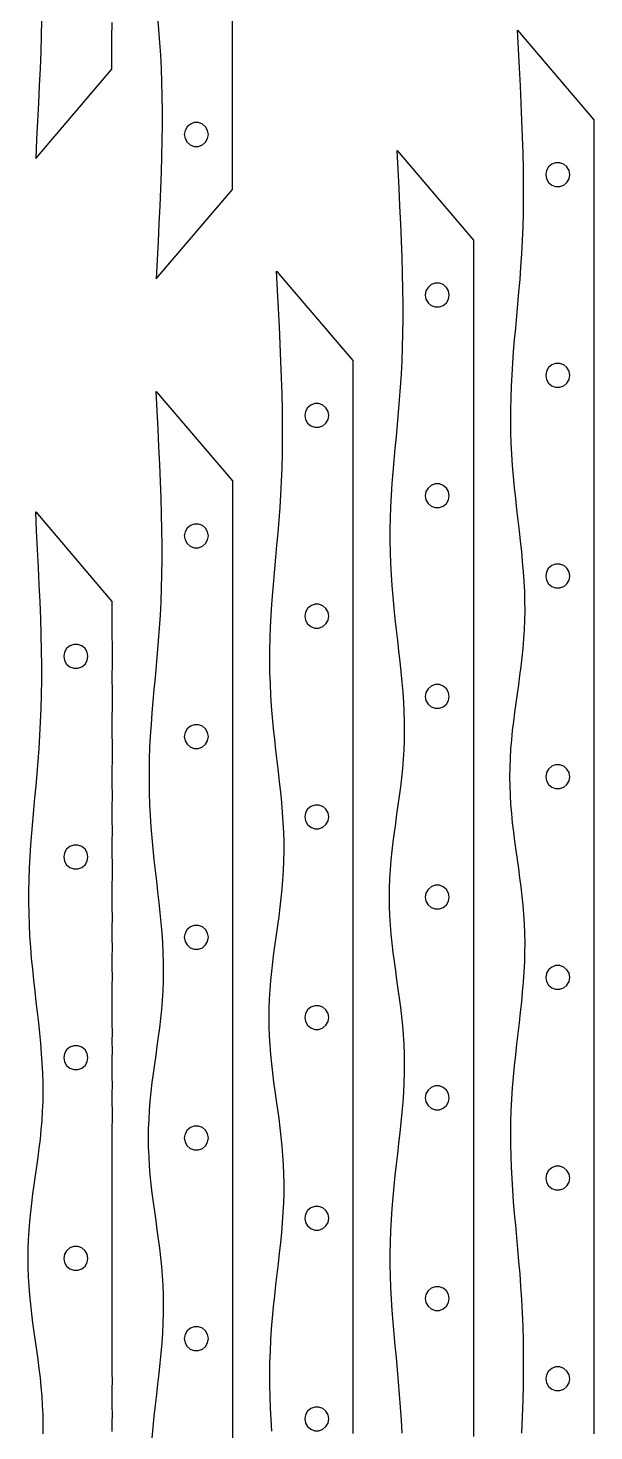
# Model space of a CAD drawing. Header units: metres. Extents: x 28 to 1492, y 12 to 1398.
# Drawn here: x 538.1 to 679, y 277 to 626.5 of the extents above; entities that cross this region are included whole.
import ezdxf

# ---------------------------------------------------------------- set-up
doc = ezdxf.new("R2010")
doc.units = ezdxf.units.M

msp = doc.modelspace()

# ---------------------------------------------------------------- linework, layer by layer
for points in [[(570.35, 629.22), (570.61, 626.12), (570.84, 622.96), (571.05, 619.73), (571.22, 616.42), (571.35, 613.04), (571.44, 609.56), (571.49, 605.98), (571.49, 602.3), (571.45, 598.52), (571.36, 594.62), (571.24, 590.6), (571.08, 586.47), (570.9, 582.22), (570.69, 577.84), (570.47, 573.35), (570.24, 568.74), (570, 564.01), (589, 586.31), (589, 590.27), (589, 594.15), (589.01, 597.94), (589.01, 601.64), (589, 605.26), (589.01, 608.8), (589.01, 612.26), (589, 615.66), (589, 618.99), (589.01, 622.25), (589.01, 625.45), (589, 628.6)], [(541.45, 628.52), (541.36, 624.62), (541.24, 620.6), (541.08, 616.47), (540.9, 612.22), (540.69, 607.84), (540.47, 603.35), (540.24, 598.74), (540, 594.01), (559, 616.31), (559, 620.27), (559, 624.15), (559.01, 627.94)], [(661.08, 276.47), (661.24, 280.6), (661.36, 284.62), (661.45, 288.52), (661.49, 292.3), (661.49, 295.98), (661.44, 299.56), (661.35, 303.04), (661.22, 306.42), (661.05, 309.73), (660.84, 312.96), (660.61, 316.12), (660.35, 319.22), (660.08, 322.27), (659.81, 325.28), (659.53, 328.24), (659.27, 331.18), (659.02, 334.09), (658.8, 336.98), (658.61, 339.86), (658.46, 342.72), (658.36, 345.57), (658.3, 348.41), (658.3, 351.24), (658.34, 354.06), (658.43, 356.88), (658.58, 359.67), (658.76, 362.46), (658.99, 365.22), (659.25, 367.97), (659.53, 370.69), (659.83, 373.39), (660.14, 376.06), (660.44, 378.7), (660.74, 381.31), (661.02, 383.88), (661.26, 386.42), (661.48, 388.93), (661.65, 391.4), (661.77, 393.85), (661.84, 396.26), (661.86, 398.64), (661.82, 401), (661.73, 403.34), (661.58, 405.66), (661.39, 407.97), (661.16, 410.26), (660.89, 412.54), (660.6, 414.82), (660.28, 417.1), (659.96, 419.37), (659.64, 421.65), (659.32, 423.93), (659.03, 426.21), (658.77, 428.5), (658.54, 430.8), (658.35, 433.09), (658.22, 435.4), (658.13, 437.7), (658.1, 440), (658.13, 442.3), (658.22, 444.6), (658.35, 446.91), (658.54, 449.2), (658.77, 451.5), (659.03, 453.79), (659.32, 456.07), (659.64, 458.35), (659.96, 460.63), (660.28, 462.9), (660.6, 465.18), (660.89, 467.46), (661.16, 469.74), (661.39, 472.03), (661.58, 474.34), (661.73, 476.66), (661.82, 479), (661.86, 481.36), (661.84, 483.74), (661.77, 486.15), (661.65, 488.6), (661.48, 491.07), (661.26, 493.58), (661.02, 496.12), (660.74, 498.69), (660.44, 501.3), (660.14, 503.94), (659.83, 506.61), (659.53, 509.31), (659.25, 512.03), (658.99, 514.78), (658.76, 517.54), (658.58, 520.33), (658.43, 523.12), (658.34, 525.94), (658.3, 528.76), (658.3, 531.59), (658.36, 534.43), (658.46, 537.28), (658.61, 540.14), (658.8, 543.02), (659.02, 545.91), (659.27, 548.82), (659.53, 551.76), (659.81, 554.72), (660.08, 557.73), (660.35, 560.78), (660.61, 563.88), (660.84, 567.04), (661.05, 570.27), (661.22, 573.58), (661.35, 576.96), (661.44, 580.44), (661.49, 584.02), (661.49, 587.7), (661.45, 591.48), (661.36, 595.38), (661.24, 599.4), (661.08, 603.53), (660.9, 607.78), (660.69, 612.16), (660.47, 616.65), (660.24, 621.26), (660, 625.99), (679, 603.69), (679, 599.73), (679, 595.85), (679.01, 592.06), (679.01, 588.36), (679, 584.74), (679.01, 581.2), (679.01, 577.74), (679, 574.34), (679, 571.01), (679.01, 567.75), (679.01, 564.55), (679, 561.4), (679, 558.32), (679.01, 555.29), (679, 552.31), (679, 549.38), (679.01, 546.49), (679, 543.66), (679, 540.86), (679.01, 538.11), (679.01, 535.4), (679, 532.73), (679, 530.09), (679, 527.49), (679.01, 524.93), (679, 522.39), (679, 519.89), (679.01, 517.42), (679, 514.98), (679, 512.56), (679.01, 510.17), (679, 507.8), (679, 505.46), (679, 503.14), (679, 500.84), (679, 498.57), (679.01, 496.31), (679, 494.07), (679.01, 491.85), (679, 489.65), (679, 487.47), (679, 485.3), (679.01, 483.14), (679, 481), (679, 478.87), (679.01, 476.76), (679.01, 474.65), (679, 472.56), (679, 470.47), (679, 468.4), (679, 466.33), (679, 464.28), (679, 462.23), (679, 460.19), (679, 458.15), (679, 456.12), (679, 454.09), (679, 452.07), (679, 450.05), (679, 448.04), (679, 446.02), (679, 444.01), (679, 442), (679, 440), (679, 438), (679, 435.99), (679, 433.98), (679, 431.96), (679, 429.95), (679, 427.93), (679, 425.91), (679, 423.88), (679, 421.85), (679, 419.81), (679, 417.77), (679, 415.72), (679, 413.67), (679, 411.6), (679.01, 409.53), (679, 407.44), (679, 405.35), (679, 403.24), (679.01, 401.13), (679, 399), (679, 396.86), (679, 394.7), (679, 392.53), (679, 390.35), (679, 388.15), (679, 385.93), (679, 383.69), (679, 381.43), (679, 379.16), (679, 376.86), (679, 374.54), (679, 372.2), (679, 369.83), (679, 367.44), (679, 365.02), (679, 362.58), (679, 360.11), (679, 357.61), (679, 355.07), (679, 352.51), (679, 349.91), (679, 347.27), (679, 344.6), (679, 341.89), (679, 339.14), (679, 336.34), (679, 333.51), (679, 330.62), (679, 327.69), (679, 324.71), (679, 321.68), (679, 318.6), (679, 315.45), (679, 312.25), (679, 308.99), (679, 305.66), (679, 302.26), (679, 298.8), (679, 295.26), (679, 291.64), (679.01, 287.94), (679, 284.15), (679, 280.27), (679.01, 276.31)], [(583, 600), (582.81, 601.02), (582.29, 601.92), (581.5, 602.59), (580.52, 602.95), (579.48, 602.95), (578.51, 602.59), (577.71, 601.92), (577.19, 601.02), (577, 600), (577.19, 598.98), (577.71, 598.08), (578.5, 597.41), (579.48, 597.05), (580.52, 597.05), (581.5, 597.41), (582.29, 598.08), (582.81, 598.98), (583, 600)], [(631.22, 276.42), (631.05, 279.73), (630.84, 282.96), (630.61, 286.12), (630.35, 289.22), (630.08, 292.27), (629.81, 295.28), (629.53, 298.24), (629.27, 301.18), (629.02, 304.09), (628.8, 306.98), (628.61, 309.86), (628.46, 312.72), (628.36, 315.57), (628.3, 318.41), (628.3, 321.24), (628.34, 324.06), (628.43, 326.88), (628.58, 329.67), (628.76, 332.46), (628.99, 335.22), (629.25, 337.97), (629.53, 340.69), (629.83, 343.39), (630.14, 346.06), (630.44, 348.7), (630.74, 351.31), (631.02, 353.88), (631.26, 356.42), (631.48, 358.93), (631.65, 361.4), (631.77, 363.85), (631.84, 366.26), (631.86, 368.64), (631.82, 371), (631.73, 373.34), (631.58, 375.66), (631.39, 377.97), (631.16, 380.26), (630.89, 382.54), (630.6, 384.82), (630.28, 387.1), (629.96, 389.37), (629.64, 391.65), (629.32, 393.93), (629.03, 396.21), (628.77, 398.5), (628.54, 400.8), (628.35, 403.09), (628.22, 405.4), (628.13, 407.7), (628.1, 410), (628.13, 412.3), (628.22, 414.6), (628.35, 416.91), (628.54, 419.2), (628.77, 421.5), (629.03, 423.79), (629.32, 426.07), (629.64, 428.35), (629.96, 430.63), (630.28, 432.9), (630.6, 435.18), (630.89, 437.46), (631.16, 439.74), (631.39, 442.03), (631.58, 444.34), (631.73, 446.66), (631.82, 449), (631.86, 451.36), (631.84, 453.74), (631.77, 456.15), (631.65, 458.6), (631.48, 461.07), (631.26, 463.58), (631.02, 466.12), (630.74, 468.69), (630.44, 471.3), (630.14, 473.94), (629.83, 476.61), (629.53, 479.31), (629.25, 482.03), (628.99, 484.78), (628.76, 487.54), (628.58, 490.33), (628.43, 493.12), (628.34, 495.94), (628.3, 498.76), (628.3, 501.59), (628.36, 504.43), (628.46, 507.28), (628.61, 510.14), (628.8, 513.02), (629.02, 515.91), (629.27, 518.82), (629.53, 521.76), (629.81, 524.72), (630.08, 527.73), (630.35, 530.78), (630.61, 533.88), (630.84, 537.04), (631.05, 540.27), (631.22, 543.58), (631.35, 546.96), (631.44, 550.44), (631.49, 554.02), (631.49, 557.7), (631.45, 561.48), (631.36, 565.38), (631.24, 569.4), (631.08, 573.53), (630.9, 577.78), (630.69, 582.16), (630.47, 586.65), (630.24, 591.26), (630, 595.99), (649, 573.69), (649, 569.73), (649, 565.85), (649.01, 562.06), (649.01, 558.36), (649, 554.74), (649.01, 551.2), (649.01, 547.74), (649, 544.34), (649, 541.01), (649.01, 537.75), (649.01, 534.55), (649, 531.4), (649, 528.32), (649.01, 525.29), (649, 522.31), (649, 519.38), (649.01, 516.49), (649, 513.66), (649, 510.86), (649.01, 508.11), (649.01, 505.4), (649, 502.73), (649, 500.09), (649, 497.49), (649.01, 494.93), (649, 492.39), (649, 489.89), (649.01, 487.42), (649, 484.98), (649, 482.56), (649.01, 480.17), (649, 477.8), (649, 475.46), (649, 473.14), (649, 470.84), (649, 468.57), (649.01, 466.31), (649, 464.07), (649.01, 461.85), (649, 459.65), (649, 457.47), (649, 455.3), (649.01, 453.14), (649, 451), (649, 448.87), (649.01, 446.76), (649.01, 444.65), (649, 442.56), (649, 440.47), (649, 438.4), (649, 436.33), (649, 434.28), (649, 432.23), (649, 430.19), (649, 428.15), (649, 426.12), (649, 424.09), (649, 422.07), (649, 420.05), (649, 418.04), (649, 416.02), (649, 414.01), (649, 412), (649, 410), (649, 408), (649, 405.99), (649, 403.98), (649, 401.96), (649, 399.95), (649, 397.93), (649, 395.91), (649, 393.88), (649, 391.85), (649, 389.81), (649, 387.77), (649, 385.72), (649, 383.67), (649, 381.6), (649.01, 379.53), (649, 377.44), (649, 375.35), (649, 373.24), (649.01, 371.13), (649, 369), (649, 366.86), (649, 364.7), (649, 362.53), (649, 360.35), (649, 358.15), (649, 355.93), (649, 353.69), (649, 351.43), (649, 349.16), (649, 346.86), (649, 344.54), (649, 342.2), (649, 339.83), (649, 337.44), (649, 335.02), (649, 332.58), (649, 330.11), (649, 327.61), (649, 325.07), (649, 322.51), (649, 319.91), (649, 317.27), (649, 314.6), (649, 311.89), (649, 309.14), (649, 306.34), (649, 303.51), (649, 300.62), (649, 297.69), (649, 294.71), (649, 291.68), (649, 288.6), (649, 285.45), (649, 282.25), (649, 278.99), (649, 275.66)], [(673, 590), (672.81, 591.02), (672.29, 591.92), (671.5, 592.59), (670.52, 592.95), (669.48, 592.95), (668.51, 592.59), (667.71, 591.92), (667.19, 591.02), (667, 590), (667.19, 588.98), (667.71, 588.08), (668.5, 587.41), (669.48, 587.05), (670.52, 587.05), (671.5, 587.41), (672.29, 588.08), (672.81, 588.98), (673, 590)], [(598.8, 276.98), (598.61, 279.86), (598.46, 282.72), (598.36, 285.57), (598.3, 288.41), (598.3, 291.24), (598.34, 294.06), (598.43, 296.88), (598.58, 299.67), (598.76, 302.46), (598.99, 305.22), (599.25, 307.97), (599.53, 310.69), (599.83, 313.39), (600.14, 316.06), (600.44, 318.7), (600.74, 321.31), (601.02, 323.88), (601.26, 326.42), (601.48, 328.93), (601.65, 331.4), (601.77, 333.85), (601.84, 336.26), (601.86, 338.64), (601.82, 341), (601.73, 343.34), (601.58, 345.66), (601.39, 347.97), (601.16, 350.26), (600.89, 352.54), (600.6, 354.82), (600.28, 357.1), (599.96, 359.37), (599.64, 361.65), (599.32, 363.93), (599.03, 366.21), (598.77, 368.5), (598.54, 370.8), (598.35, 373.09), (598.22, 375.4), (598.13, 377.7), (598.1, 380), (598.13, 382.3), (598.22, 384.6), (598.35, 386.91), (598.54, 389.2), (598.77, 391.5), (599.03, 393.79), (599.32, 396.07), (599.64, 398.35), (599.96, 400.63), (600.28, 402.9), (600.6, 405.18), (600.89, 407.46), (601.16, 409.74), (601.39, 412.03), (601.58, 414.34), (601.73, 416.66), (601.82, 419), (601.86, 421.36), (601.84, 423.74), (601.77, 426.15), (601.65, 428.6), (601.48, 431.07), (601.26, 433.58), (601.02, 436.12), (600.74, 438.69), (600.44, 441.3), (600.14, 443.94), (599.83, 446.61), (599.53, 449.31), (599.25, 452.03), (598.99, 454.78), (598.76, 457.54), (598.58, 460.33), (598.43, 463.12), (598.34, 465.94), (598.3, 468.76), (598.3, 471.59), (598.36, 474.43), (598.46, 477.28), (598.61, 480.14), (598.8, 483.02), (599.02, 485.91), (599.27, 488.82), (599.53, 491.76), (599.81, 494.72), (600.08, 497.73), (600.35, 500.78), (600.61, 503.88), (600.84, 507.04), (601.05, 510.27), (601.22, 513.58), (601.35, 516.96), (601.44, 520.44), (601.49, 524.02), (601.49, 527.7), (601.45, 531.48), (601.36, 535.38), (601.24, 539.4), (601.08, 543.53), (600.9, 547.78), (600.69, 552.16), (600.47, 556.65), (600.24, 561.26), (600, 565.99), (619, 543.69), (619, 539.73), (619, 535.85), (619.01, 532.06), (619.01, 528.36), (619, 524.74), (619.01, 521.2), (619.01, 517.74), (619, 514.34), (619, 511.01), (619.01, 507.75), (619.01, 504.55), (619, 501.4), (619, 498.32), (619.01, 495.29), (619, 492.31), (619, 489.38), (619.01, 486.49), (619, 483.66), (619, 480.86), (619.01, 478.11), (619.01, 475.4), (619, 472.73), (619, 470.09), (619, 467.49), (619.01, 464.93), (619, 462.39), (619, 459.89), (619.01, 457.42), (619, 454.98), (619, 452.56), (619.01, 450.17), (619, 447.8), (619, 445.46), (619, 443.14), (619, 440.84), (619, 438.57), (619.01, 436.31), (619, 434.07), (619.01, 431.85), (619, 429.65), (619, 427.47), (619, 425.3), (619.01, 423.14), (619, 421), (619, 418.87), (619.01, 416.76), (619.01, 414.65), (619, 412.56), (619, 410.47), (619, 408.4), (619, 406.33), (619, 404.28), (619, 402.23), (619, 400.19), (619, 398.15), (619, 396.12), (619, 394.09), (619, 392.07), (619, 390.05), (619, 388.04), (619, 386.02), (619, 384.01), (619, 382), (619, 380), (619, 378), (619, 375.99), (619, 373.98), (619, 371.96), (619, 369.95), (619, 367.93), (619, 365.91), (619, 363.88), (619, 361.85), (619, 359.81), (619, 357.77), (619, 355.72), (619, 353.67), (619, 351.6), (619.01, 349.53), (619, 347.44), (619, 345.35), (619, 343.24), (619.01, 341.13), (619, 339), (619, 336.86), (619, 334.7), (619, 332.53), (619, 330.35), (619, 328.15), (619, 325.93), (619, 323.69), (619, 321.43), (619, 319.16), (619, 316.86), (619, 314.54), (619, 312.2), (619, 309.83), (619, 307.44), (619, 305.02), (619, 302.58), (619, 300.11), (619, 297.61), (619, 295.07), (619, 292.51), (619, 289.91), (619, 287.27), (619, 284.6), (619, 281.89), (619, 279.14), (619, 276.34)], [(643, 560), (642.81, 561.02), (642.29, 561.92), (641.5, 562.59), (640.52, 562.95), (639.48, 562.95), (638.51, 562.59), (637.71, 561.92), (637.19, 561.02), (637, 560), (637.19, 558.98), (637.71, 558.08), (638.5, 557.41), (639.48, 557.05), (640.52, 557.05), (641.5, 557.41), (642.29, 558.08), (642.81, 558.98), (643, 560)], [(673, 540), (672.81, 541.02), (672.29, 541.92), (671.5, 542.59), (670.52, 542.95), (669.48, 542.95), (668.51, 542.59), (667.71, 541.92), (667.19, 541.02), (667, 540), (667.19, 538.98), (667.71, 538.08), (668.5, 537.41), (669.48, 537.05), (670.52, 537.05), (671.5, 537.41), (672.29, 538.08), (672.81, 538.98), (673, 540)], [(568.99, 275.22), (569.25, 277.97), (569.53, 280.69), (569.83, 283.39), (570.14, 286.06), (570.44, 288.7), (570.74, 291.31), (571.02, 293.88), (571.26, 296.42), (571.48, 298.93), (571.65, 301.4), (571.77, 303.85), (571.84, 306.26), (571.86, 308.64), (571.82, 311), (571.73, 313.34), (571.58, 315.66), (571.39, 317.97), (571.16, 320.26), (570.89, 322.54), (570.6, 324.82), (570.28, 327.1), (569.96, 329.37), (569.64, 331.65), (569.32, 333.93), (569.03, 336.21), (568.77, 338.5), (568.54, 340.8), (568.35, 343.09), (568.22, 345.4), (568.13, 347.7), (568.1, 350), (568.13, 352.3), (568.22, 354.6), (568.35, 356.91), (568.54, 359.2), (568.77, 361.5), (569.03, 363.79), (569.32, 366.07), (569.64, 368.35), (569.96, 370.63), (570.28, 372.9), (570.6, 375.18), (570.89, 377.46), (571.16, 379.74), (571.39, 382.03), (571.58, 384.34), (571.73, 386.66), (571.82, 389), (571.86, 391.36), (571.84, 393.74), (571.77, 396.15), (571.65, 398.6), (571.48, 401.07), (571.26, 403.58), (571.02, 406.12), (570.74, 408.69), (570.44, 411.3), (570.14, 413.94), (569.83, 416.61), (569.53, 419.31), (569.25, 422.03), (568.99, 424.78), (568.76, 427.54), (568.58, 430.33), (568.43, 433.12), (568.34, 435.94), (568.3, 438.76), (568.3, 441.59), (568.36, 444.43), (568.46, 447.28), (568.61, 450.14), (568.8, 453.02), (569.02, 455.91), (569.27, 458.82), (569.53, 461.76), (569.81, 464.72), (570.08, 467.73), (570.35, 470.78), (570.61, 473.88), (570.84, 477.04), (571.05, 480.27), (571.22, 483.58), (571.35, 486.96), (571.44, 490.44), (571.49, 494.02), (571.49, 497.7), (571.45, 501.48), (571.36, 505.38), (571.24, 509.4), (571.08, 513.53), (570.9, 517.78), (570.69, 522.16), (570.47, 526.65), (570.24, 531.26), (570, 535.99), (589, 513.69), (589, 509.73), (589, 505.85), (589.01, 502.06), (589.01, 498.36), (589, 494.74), (589.01, 491.2), (589.01, 487.74), (589, 484.34), (589, 481.01), (589.01, 477.75), (589.01, 474.55), (589, 471.4), (589, 468.32), (589.01, 465.29), (589, 462.31), (589, 459.38), (589.01, 456.49), (589, 453.66), (589, 450.86), (589.01, 448.11), (589.01, 445.4), (589, 442.73), (589, 440.09), (589, 437.49), (589.01, 434.93), (589, 432.39), (589, 429.89), (589.01, 427.42), (589, 424.98), (589, 422.56), (589.01, 420.17), (589, 417.8), (589, 415.46), (589, 413.14), (589, 410.84), (589, 408.57), (589.01, 406.31), (589, 404.07), (589.01, 401.85), (589, 399.65), (589, 397.47), (589, 395.3), (589.01, 393.14), (589, 391), (589, 388.87), (589.01, 386.76), (589.01, 384.65), (589, 382.56), (589, 380.47), (589, 378.4), (589, 376.33), (589, 374.28), (589, 372.23), (589, 370.19), (589, 368.15), (589, 366.12), (589, 364.09), (589, 362.07), (589, 360.05), (589, 358.04), (589, 356.02), (589, 354.01), (589, 352), (589, 350), (589, 348), (589, 345.99), (589, 343.98), (589, 341.96), (589, 339.95), (589, 337.93), (589, 335.91), (589, 333.88), (589, 331.85), (589, 329.81), (589, 327.77), (589, 325.72), (589, 323.67), (589, 321.6), (589.01, 319.53), (589, 317.44), (589, 315.35), (589, 313.24), (589.01, 311.13), (589, 309), (589, 306.86), (589, 304.7), (589, 302.53), (589, 300.35), (589, 298.15), (589, 295.93), (589, 293.69), (589, 291.43), (589, 289.16), (589, 286.86), (589, 284.54), (589, 282.2), (589, 279.83), (589, 277.44), (589, 275.02)], [(613, 530), (612.81, 531.02), (612.29, 531.92), (611.5, 532.59), (610.52, 532.95), (609.48, 532.95), (608.51, 532.59), (607.71, 531.92), (607.19, 531.02), (607, 530), (607.19, 528.98), (607.71, 528.08), (608.5, 527.41), (609.48, 527.05), (610.52, 527.05), (611.5, 527.41), (612.29, 528.08), (612.81, 528.98), (613, 530)], [(643, 510), (642.81, 511.02), (642.29, 511.92), (641.5, 512.59), (640.52, 512.95), (639.48, 512.95), (638.51, 512.59), (637.71, 511.92), (637.19, 511.02), (637, 510), (637.19, 508.98), (637.71, 508.08), (638.5, 507.41), (639.48, 507.05), (640.52, 507.05), (641.5, 507.41), (642.29, 508.08), (642.81, 508.98), (643, 510)], [(541.84, 276.26), (541.86, 278.64), (541.82, 281), (541.73, 283.34), (541.58, 285.66), (541.39, 287.97), (541.16, 290.26), (540.89, 292.54), (540.6, 294.82), (540.28, 297.1), (539.96, 299.37), (539.64, 301.65), (539.32, 303.93), (539.03, 306.21), (538.77, 308.5), (538.54, 310.8), (538.35, 313.09), (538.22, 315.4), (538.13, 317.7), (538.1, 320), (538.13, 322.3), (538.22, 324.6), (538.35, 326.91), (538.54, 329.2), (538.77, 331.5), (539.03, 333.79), (539.32, 336.07), (539.64, 338.35), (539.96, 340.63), (540.28, 342.9), (540.6, 345.18), (540.89, 347.46), (541.16, 349.74), (541.39, 352.03), (541.58, 354.34), (541.73, 356.66), (541.82, 359), (541.86, 361.36), (541.84, 363.74), (541.77, 366.15), (541.65, 368.6), (541.48, 371.07), (541.26, 373.58), (541.02, 376.12), (540.74, 378.69), (540.44, 381.3), (540.14, 383.94), (539.83, 386.61), (539.53, 389.31), (539.25, 392.03), (538.99, 394.78), (538.76, 397.54), (538.58, 400.33), (538.43, 403.12), (538.34, 405.94), (538.3, 408.76), (538.3, 411.59), (538.36, 414.43), (538.46, 417.28), (538.61, 420.14), (538.8, 423.02), (539.02, 425.91), (539.27, 428.82), (539.53, 431.76), (539.81, 434.72), (540.08, 437.73), (540.35, 440.78), (540.61, 443.88), (540.84, 447.04), (541.05, 450.27), (541.22, 453.58), (541.35, 456.96), (541.44, 460.44), (541.49, 464.02), (541.49, 467.7), (541.45, 471.48), (541.36, 475.38), (541.24, 479.4), (541.08, 483.53), (540.9, 487.78), (540.69, 492.16), (540.47, 496.65), (540.24, 501.26), (540, 505.99), (559, 483.69), (559, 479.73), (559, 475.85), (559.01, 472.06), (559.01, 468.36), (559, 464.74), (559.01, 461.2), (559.01, 457.74), (559, 454.34), (559, 451.01), (559.01, 447.75), (559.01, 444.55), (559, 441.4), (559, 438.32), (559.01, 435.29), (559, 432.31), (559, 429.38), (559.01, 426.49), (559, 423.66), (559, 420.86), (559.01, 418.11), (559.01, 415.4), (559, 412.73), (559, 410.09), (559, 407.49), (559.01, 404.93), (559, 402.39), (559, 399.89), (559.01, 397.42), (559, 394.98), (559, 392.56), (559.01, 390.17), (559, 387.8), (559, 385.46), (559, 383.14), (559, 380.84), (559, 378.57), (559.01, 376.31), (559, 374.07), (559.01, 371.85), (559, 369.65), (559, 367.47), (559, 365.3), (559.01, 363.14), (559, 361), (559, 358.87), (559.01, 356.76), (559.01, 354.65), (559, 352.56), (559, 350.47), (559, 348.4), (559, 346.33), (559, 344.28), (559, 342.23), (559, 340.19), (559, 338.15), (559, 336.12), (559, 334.09), (559, 332.07), (559, 330.05), (559, 328.04), (559, 326.02), (559, 324.01), (559, 322), (559, 320), (559, 318), (559, 315.99), (559, 313.98), (559, 311.96), (559, 309.95), (559, 307.93), (559, 305.91), (559, 303.88), (559, 301.85), (559, 299.81), (559, 297.77), (559, 295.72), (559, 293.67), (559, 291.6), (559.01, 289.53), (559, 287.44), (559, 285.35), (559, 283.24), (559.01, 281.13), (559, 279), (559, 276.86)], [(583, 500), (582.81, 501.02), (582.29, 501.92), (581.5, 502.59), (580.52, 502.95), (579.48, 502.95), (578.51, 502.59), (577.71, 501.92), (577.19, 501.02), (577, 500), (577.19, 498.98), (577.71, 498.08), (578.5, 497.41), (579.48, 497.05), (580.52, 497.05), (581.5, 497.41), (582.29, 498.08), (582.81, 498.98), (583, 500)], [(673, 490), (672.81, 491.02), (672.29, 491.92), (671.5, 492.59), (670.52, 492.95), (669.48, 492.95), (668.51, 492.59), (667.71, 491.92), (667.19, 491.02), (667, 490), (667.19, 488.98), (667.71, 488.08), (668.5, 487.41), (669.48, 487.05), (670.52, 487.05), (671.5, 487.41), (672.29, 488.08), (672.81, 488.98), (673, 490)], [(613, 480), (612.81, 481.02), (612.29, 481.92), (611.5, 482.59), (610.52, 482.95), (609.48, 482.95), (608.51, 482.59), (607.71, 481.92), (607.19, 481.02), (607, 480), (607.19, 478.98), (607.71, 478.08), (608.5, 477.41), (609.48, 477.05), (610.52, 477.05), (611.5, 477.41), (612.29, 478.08), (612.81, 478.98), (613, 480)], [(553, 470), (552.81, 471.02), (552.29, 471.92), (551.5, 472.59), (550.52, 472.95), (549.48, 472.95), (548.51, 472.59), (547.71, 471.92), (547.19, 471.02), (547, 470), (547.19, 468.98), (547.71, 468.08), (548.5, 467.41), (549.48, 467.05), (550.52, 467.05), (551.5, 467.41), (552.29, 468.08), (552.81, 468.98), (553, 470)], [(643, 460), (642.81, 461.02), (642.29, 461.92), (641.5, 462.59), (640.52, 462.95), (639.48, 462.95), (638.51, 462.59), (637.71, 461.92), (637.19, 461.02), (637, 460), (637.19, 458.98), (637.71, 458.08), (638.5, 457.41), (639.48, 457.05), (640.52, 457.05), (641.5, 457.41), (642.29, 458.08), (642.81, 458.98), (643, 460)], [(583, 450), (582.81, 451.02), (582.29, 451.92), (581.5, 452.59), (580.52, 452.95), (579.48, 452.95), (578.51, 452.59), (577.71, 451.92), (577.19, 451.02), (577, 450), (577.19, 448.98), (577.71, 448.08), (578.5, 447.41), (579.48, 447.05), (580.52, 447.05), (581.5, 447.41), (582.29, 448.08), (582.81, 448.98), (583, 450)], [(673, 440), (672.81, 441.02), (672.29, 441.92), (671.5, 442.59), (670.52, 442.95), (669.48, 442.95), (668.51, 442.59), (667.71, 441.92), (667.19, 441.02), (667, 440), (667.19, 438.98), (667.71, 438.08), (668.5, 437.41), (669.48, 437.05), (670.52, 437.05), (671.5, 437.41), (672.29, 438.08), (672.81, 438.98), (673, 440)], [(613, 430), (612.81, 431.02), (612.29, 431.92), (611.5, 432.59), (610.52, 432.95), (609.48, 432.95), (608.51, 432.59), (607.71, 431.92), (607.19, 431.02), (607, 430), (607.19, 428.98), (607.71, 428.08), (608.5, 427.41), (609.48, 427.05), (610.52, 427.05), (611.5, 427.41), (612.29, 428.08), (612.81, 428.98), (613, 430)], [(553, 420), (552.81, 421.02), (552.29, 421.92), (551.5, 422.59), (550.52, 422.95), (549.48, 422.95), (548.51, 422.59), (547.71, 421.92), (547.19, 421.02), (547, 420), (547.19, 418.98), (547.71, 418.08), (548.5, 417.41), (549.48, 417.05), (550.52, 417.05), (551.5, 417.41), (552.29, 418.08), (552.81, 418.98), (553, 420)], [(643, 410), (642.81, 411.02), (642.29, 411.92), (641.5, 412.59), (640.52, 412.95), (639.48, 412.95), (638.51, 412.59), (637.71, 411.92), (637.19, 411.02), (637, 410), (637.19, 408.98), (637.71, 408.08), (638.5, 407.41), (639.48, 407.05), (640.52, 407.05), (641.5, 407.41), (642.29, 408.08), (642.81, 408.98), (643, 410)], [(583, 400), (582.81, 401.02), (582.29, 401.92), (581.5, 402.59), (580.52, 402.95), (579.48, 402.95), (578.51, 402.59), (577.71, 401.92), (577.19, 401.02), (577, 400), (577.19, 398.98), (577.71, 398.08), (578.5, 397.41), (579.48, 397.05), (580.52, 397.05), (581.5, 397.41), (582.29, 398.08), (582.81, 398.98), (583, 400)], [(673, 390), (672.81, 391.02), (672.29, 391.92), (671.5, 392.59), (670.52, 392.95), (669.48, 392.95), (668.51, 392.59), (667.71, 391.92), (667.19, 391.02), (667, 390), (667.19, 388.98), (667.71, 388.08), (668.5, 387.41), (669.48, 387.05), (670.52, 387.05), (671.5, 387.41), (672.29, 388.08), (672.81, 388.98), (673, 390)], [(613, 380), (612.81, 381.02), (612.29, 381.92), (611.5, 382.59), (610.52, 382.95), (609.48, 382.95), (608.51, 382.59), (607.71, 381.92), (607.19, 381.02), (607, 380), (607.19, 378.98), (607.71, 378.08), (608.5, 377.41), (609.48, 377.05), (610.52, 377.05), (611.5, 377.41), (612.29, 378.08), (612.81, 378.98), (613, 380)], [(553, 370), (552.81, 371.02), (552.29, 371.92), (551.5, 372.59), (550.52, 372.95), (549.48, 372.95), (548.51, 372.59), (547.71, 371.92), (547.19, 371.02), (547, 370), (547.19, 368.98), (547.71, 368.08), (548.5, 367.41), (549.48, 367.05), (550.52, 367.05), (551.5, 367.41), (552.29, 368.08), (552.81, 368.98), (553, 370)], [(643, 360), (642.81, 361.02), (642.29, 361.92), (641.5, 362.59), (640.52, 362.95), (639.48, 362.95), (638.51, 362.59), (637.71, 361.92), (637.19, 361.02), (637, 360), (637.19, 358.98), (637.71, 358.08), (638.5, 357.41), (639.48, 357.05), (640.52, 357.05), (641.5, 357.41), (642.29, 358.08), (642.81, 358.98), (643, 360)], [(583, 350), (582.81, 351.02), (582.29, 351.92), (581.5, 352.59), (580.52, 352.95), (579.48, 352.95), (578.51, 352.59), (577.71, 351.92), (577.19, 351.02), (577, 350), (577.19, 348.98), (577.71, 348.08), (578.5, 347.41), (579.48, 347.05), (580.52, 347.05), (581.5, 347.41), (582.29, 348.08), (582.81, 348.98), (583, 350)], [(673, 340), (672.81, 341.02), (672.29, 341.92), (671.5, 342.59), (670.52, 342.95), (669.48, 342.95), (668.51, 342.59), (667.71, 341.92), (667.19, 341.02), (667, 340), (667.19, 338.98), (667.71, 338.08), (668.5, 337.41), (669.48, 337.05), (670.52, 337.05), (671.5, 337.41), (672.29, 338.08), (672.81, 338.98), (673, 340)], [(613, 330), (612.81, 331.02), (612.29, 331.92), (611.5, 332.59), (610.52, 332.95), (609.48, 332.95), (608.51, 332.59), (607.71, 331.92), (607.19, 331.02), (607, 330), (607.19, 328.98), (607.71, 328.08), (608.5, 327.41), (609.48, 327.05), (610.52, 327.05), (611.5, 327.41), (612.29, 328.08), (612.81, 328.98), (613, 330)], [(553, 320), (552.81, 321.02), (552.29, 321.92), (551.5, 322.59), (550.52, 322.95), (549.48, 322.95), (548.51, 322.59), (547.71, 321.92), (547.19, 321.02), (547, 320), (547.19, 318.98), (547.71, 318.08), (548.5, 317.41), (549.48, 317.05), (550.52, 317.05), (551.5, 317.41), (552.29, 318.08), (552.81, 318.98), (553, 320)], [(643, 310), (642.81, 311.02), (642.29, 311.92), (641.5, 312.59), (640.52, 312.95), (639.48, 312.95), (638.51, 312.59), (637.71, 311.92), (637.19, 311.02), (637, 310), (637.19, 308.98), (637.71, 308.08), (638.5, 307.41), (639.48, 307.05), (640.52, 307.05), (641.5, 307.41), (642.29, 308.08), (642.81, 308.98), (643, 310)], [(583, 300), (582.81, 301.02), (582.29, 301.92), (581.5, 302.59), (580.52, 302.95), (579.48, 302.95), (578.51, 302.59), (577.71, 301.92), (577.19, 301.02), (577, 300), (577.19, 298.98), (577.71, 298.08), (578.5, 297.41), (579.48, 297.05), (580.52, 297.05), (581.5, 297.41), (582.29, 298.08), (582.81, 298.98), (583, 300)], [(673, 290), (672.81, 291.02), (672.29, 291.92), (671.5, 292.59), (670.52, 292.95), (669.48, 292.95), (668.51, 292.59), (667.71, 291.92), (667.19, 291.02), (667, 290), (667.19, 288.98), (667.71, 288.08), (668.5, 287.41), (669.48, 287.05), (670.52, 287.05), (671.5, 287.41), (672.29, 288.08), (672.81, 288.98), (673, 290)], [(613, 280), (612.81, 281.02), (612.29, 281.92), (611.5, 282.59), (610.52, 282.95), (609.48, 282.95), (608.51, 282.59), (607.71, 281.92), (607.19, 281.02), (607, 280), (607.19, 278.98), (607.71, 278.08), (608.5, 277.41), (609.48, 277.05), (610.52, 277.05), (611.5, 277.41), (612.29, 278.08), (612.81, 278.98), (613, 280)]]:
    msp.add_lwpolyline(points)

doc.saveas('drawing.dxf')
